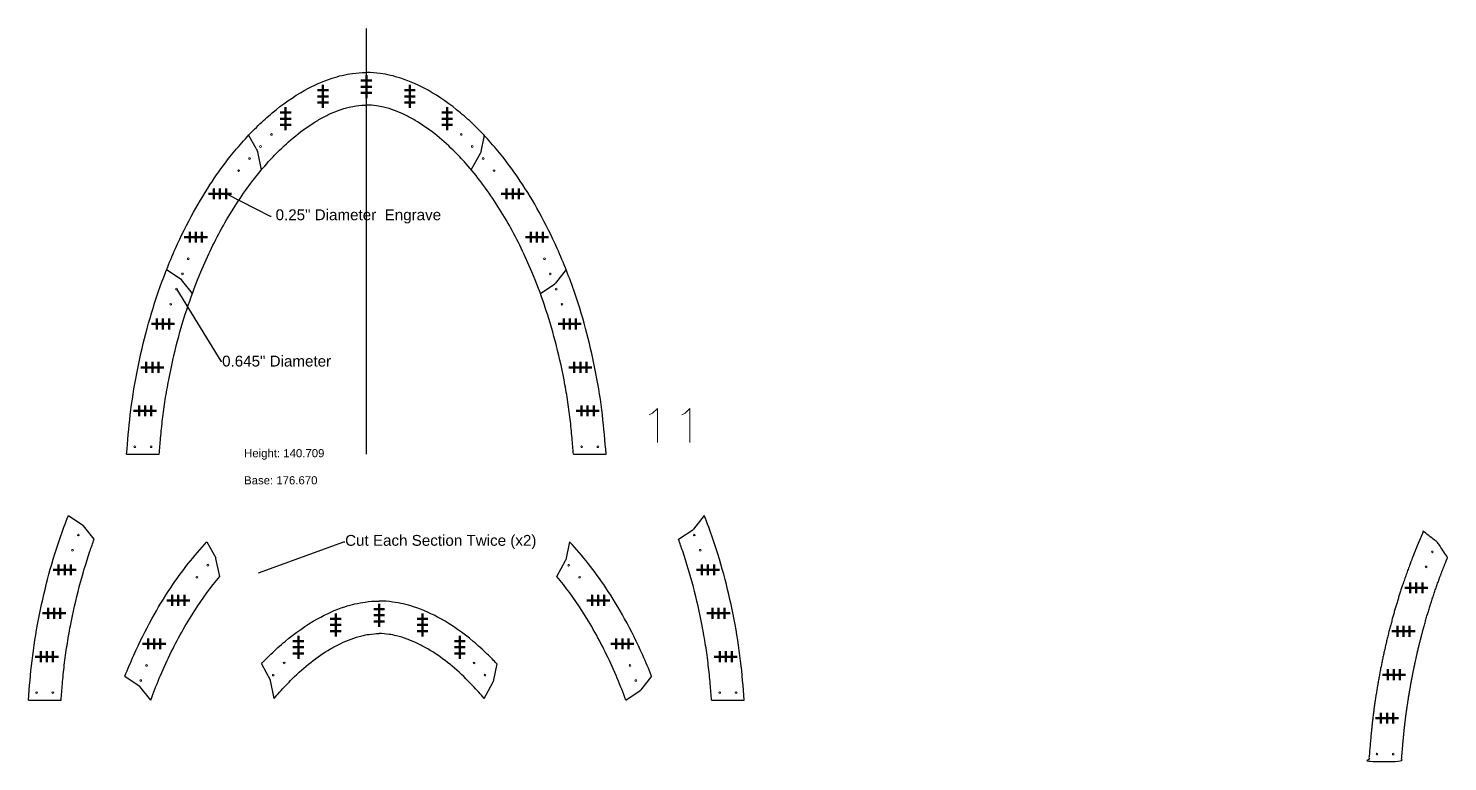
# Model space of a CAD drawing. Header units: inches. Extents: x -241 to 12541, y -1696 to 1281.
# Drawn here: x 2006 to 2529, y -1454 to -1184 of the extents above; entities that cross this region are included whole.
import ezdxf
from ezdxf import colors
from ezdxf.entities.mleader import LeaderData, LeaderLine
from ezdxf.math import Vec2, Vec3

# ---------------------------------------------------------------- set-up
doc = ezdxf.new("R2010")
doc.units = ezdxf.units.IN
doc.header["$MEASUREMENT"] = 0
doc.header["$PDMODE"] = 2
doc.header["$PDSIZE"] = 2
for name, color, linetype, lineweight in [('Annotation', 7, 'Continuous', 9), ('Drilling', 3, 'Continuous', 13), ('Engrave', 4, 'Continuous', 50)]:
    doc.layers.add(name, color=color, linetype=linetype, lineweight=lineweight)
doc.styles.get("Standard").update_dxf_attribs({"font": 'Arial.ttf'})

# ---------------------------------------------------------------- blocks, each defined once
blk = doc.blocks.new('*U1219')
at = {"layer": 'Engrave'}
blk.add_point((0, 0), dxfattribs=at)
blk = doc.blocks.new('*U1220')
at = {"layer": 'Engrave', "color": 0, "linetype": 'ByBlock', "lineweight": -2, "transparency": 16777216}
for p in [(0, 0), (2.25, 0), (4.5, 0)]:
    blk.add_blockref('*U1219', p, dxfattribs=at)
blk = doc.blocks.new('*U1221')
at = {"layer": 'Engrave'}
blk.add_point((0, 0), dxfattribs=at)
blk = doc.blocks.new('*U1222')
at = {"layer": 'Engrave', "color": 0, "linetype": 'ByBlock', "lineweight": -2, "transparency": 16777216}
for p in [(0, 0), (2.25, 0), (4.5, 0)]:
    blk.add_blockref('*U1221', p, dxfattribs=at)
blk = doc.blocks.new('*U1223')
at = {"layer": 'Engrave'}
blk.add_point((0, 0), dxfattribs=at)
blk = doc.blocks.new('*U1224')
at = {"layer": 'Engrave', "color": 0, "linetype": 'ByBlock', "lineweight": -2, "transparency": 16777216}
for p in [(0, 0), (2.25, 0), (4.5, 0)]:
    blk.add_blockref('*U1223', p, dxfattribs=at)
blk = doc.blocks.new('*U1225')
at = {"layer": 'Engrave'}
blk.add_point((0, 0), dxfattribs=at)
blk = doc.blocks.new('*U1226')
at = {"layer": 'Engrave', "color": 0, "linetype": 'ByBlock', "lineweight": -2, "transparency": 16777216}
for p in [(0, 0), (2.25, 0), (4.5, 0)]:
    blk.add_blockref('*U1225', p, dxfattribs=at)
blk = doc.blocks.new('*U1255')
at = {"layer": 'Engrave'}
blk.add_point((0, 0), dxfattribs=at)
blk = doc.blocks.new('*U1256')
at = {"layer": 'Engrave', "color": 0, "linetype": 'ByBlock', "lineweight": -2, "transparency": 16777216}
for p in [(0, 0), (2.25, 0), (4.5, 0)]:
    blk.add_blockref('*U1255', p, dxfattribs=at)
blk = doc.blocks.new('*U1257')
at = {"layer": 'Engrave'}
blk.add_point((0, 0), dxfattribs=at)
blk = doc.blocks.new('*U1258')
at = {"layer": 'Engrave', "color": 0, "linetype": 'ByBlock', "lineweight": -2, "transparency": 16777216}
for p in [(0, 0), (2.25, 0), (4.5, 0)]:
    blk.add_blockref('*U1257', p, dxfattribs=at)
blk = doc.blocks.new('*U1259')
at = {"layer": 'Engrave'}
blk.add_point((0, 0), dxfattribs=at)
blk = doc.blocks.new('*U1260')
at = {"layer": 'Engrave', "color": 0, "linetype": 'ByBlock', "lineweight": -2, "transparency": 16777216}
for p in [(0, 0), (2.25, 0), (4.5, 0)]:
    blk.add_blockref('*U1259', p, dxfattribs=at)
blk = doc.blocks.new('*U1261')
at = {"layer": 'Engrave'}
blk.add_point((0, 0), dxfattribs=at)
blk = doc.blocks.new('*U1262')
at = {"layer": 'Engrave', "color": 0, "linetype": 'ByBlock', "lineweight": -2, "transparency": 16777216}
for p in [(0, 0), (2.25, 0), (4.5, 0)]:
    blk.add_blockref('*U1261', p, dxfattribs=at)
blk = doc.blocks.new('*U1263')
at = {"layer": 'Engrave'}
blk.add_point((0, 0), dxfattribs=at)
blk = doc.blocks.new('*U1264')
at = {"layer": 'Engrave', "color": 0, "linetype": 'ByBlock', "lineweight": -2, "transparency": 16777216}
for p in [(0, 0), (2.25, 0), (4.5, 0)]:
    blk.add_blockref('*U1263', p, dxfattribs=at)
blk = doc.blocks.new('*U1265')
at = {"layer": 'Engrave'}
blk.add_point((0, 0), dxfattribs=at)
blk = doc.blocks.new('*U1266')
at = {"layer": 'Engrave', "color": 0, "linetype": 'ByBlock', "lineweight": -2, "transparency": 16777216}
for p in [(0, 0), (2.25, 0), (4.5, 0)]:
    blk.add_blockref('*U1265', p, dxfattribs=at)
blk = doc.blocks.new('*U1267')
at = {"layer": 'Engrave'}
blk.add_point((0, 0), dxfattribs=at)
blk = doc.blocks.new('*U1268')
at = {"layer": 'Engrave', "color": 0, "linetype": 'ByBlock', "lineweight": -2, "transparency": 16777216}
for p in [(0, 0), (2.25, 0), (4.5, 0)]:
    blk.add_blockref('*U1267', p, dxfattribs=at)
blk = doc.blocks.new('*U1269')
at = {"layer": 'Engrave'}
blk.add_point((0, 0), dxfattribs=at)
blk = doc.blocks.new('*U1270')
at = {"layer": 'Engrave', "color": 0, "linetype": 'ByBlock', "lineweight": -2, "transparency": 16777216}
for p in [(0, 0), (2.25, 0), (4.5, 0)]:
    blk.add_blockref('*U1269', p, dxfattribs=at)
blk = doc.blocks.new('*U1271')
at = {"layer": 'Engrave'}
blk.add_point((0, 0), dxfattribs=at)
blk = doc.blocks.new('*U1272')
at = {"layer": 'Engrave', "color": 0, "linetype": 'ByBlock', "lineweight": -2, "transparency": 16777216}
for p in [(0, 0), (2.25, 0), (4.5, 0)]:
    blk.add_blockref('*U1271', p, dxfattribs=at)
blk = doc.blocks.new('*U1273')
at = {"layer": 'Engrave'}
blk.add_point((0, 0), dxfattribs=at)
blk = doc.blocks.new('*U1274')
at = {"layer": 'Engrave', "color": 0, "linetype": 'ByBlock', "lineweight": -2, "transparency": 16777216}
for p in [(0, 0), (2.25, 0), (4.5, 0)]:
    blk.add_blockref('*U1273', p, dxfattribs=at)
blk = doc.blocks.new('*U1275')
at = {"layer": 'Engrave'}
blk.add_point((0, 0), dxfattribs=at)
blk = doc.blocks.new('*U1276')
at = {"layer": 'Engrave', "color": 0, "linetype": 'ByBlock', "lineweight": -2, "transparency": 16777216}
for p in [(0, 0), (2.25, 0), (4.5, 0)]:
    blk.add_blockref('*U1275', p, dxfattribs=at)
blk = doc.blocks.new('*U1277')
at = {"layer": 'Engrave'}
blk.add_point((0, 0), dxfattribs=at)
blk = doc.blocks.new('*U1278')
at = {"layer": 'Engrave', "color": 0, "linetype": 'ByBlock', "lineweight": -2, "transparency": 16777216}
for p in [(0, 0), (2.25, 0), (4.5, 0)]:
    blk.add_blockref('*U1277', p, dxfattribs=at)
blk = doc.blocks.new('*U1279')
at = {"layer": 'Engrave'}
blk.add_point((0, 0), dxfattribs=at)
blk = doc.blocks.new('*U1280')
at = {"layer": 'Engrave', "color": 0, "linetype": 'ByBlock', "lineweight": -2, "transparency": 16777216}
for p in [(0, 0), (2.25, 0), (4.5, 0)]:
    blk.add_blockref('*U1279', p, dxfattribs=at)
blk = doc.blocks.new('*U1281')
at = {"layer": 'Engrave'}
blk.add_point((0, 0), dxfattribs=at)
blk = doc.blocks.new('*U1282')
at = {"layer": 'Engrave', "color": 0, "linetype": 'ByBlock', "lineweight": -2, "transparency": 16777216}
for p in [(0, 0), (2.25, 0), (4.5, 0)]:
    blk.add_blockref('*U1281', p, dxfattribs=at)
blk = doc.blocks.new('*U1283')
at = {"layer": 'Engrave'}
blk.add_point((0, 0), dxfattribs=at)
blk = doc.blocks.new('*U1284')
at = {"layer": 'Engrave', "color": 0, "linetype": 'ByBlock', "lineweight": -2, "transparency": 16777216}
for p in [(0, 0), (2.25, 0), (4.5, 0)]:
    blk.add_blockref('*U1283', p, dxfattribs=at)
blk = doc.blocks.new('*U1285')
at = {"layer": 'Engrave'}
blk.add_point((0, 0), dxfattribs=at)
blk = doc.blocks.new('*U1286')
at = {"layer": 'Engrave', "color": 0, "linetype": 'ByBlock', "lineweight": -2, "transparency": 16777216}
for p in [(0, 0), (2.25, 0), (4.5, 0)]:
    blk.add_blockref('*U1285', p, dxfattribs=at)
blk = doc.blocks.new('*U1287')
at = {"layer": 'Engrave'}
blk.add_point((0, 0), dxfattribs=at)
blk = doc.blocks.new('*U1288')
at = {"layer": 'Engrave', "color": 0, "linetype": 'ByBlock', "lineweight": -2, "transparency": 16777216}
for p in [(0, 0), (2.25, 0), (4.5, 0)]:
    blk.add_blockref('*U1287', p, dxfattribs=at)
blk = doc.blocks.new('*U1289')
at = {"layer": 'Engrave'}
blk.add_point((0, 0), dxfattribs=at)
blk = doc.blocks.new('*U1290')
at = {"layer": 'Engrave', "color": 0, "linetype": 'ByBlock', "lineweight": -2, "transparency": 16777216}
for p in [(0, 0), (2.25, 0), (4.5, 0)]:
    blk.add_blockref('*U1289', p, dxfattribs=at)
blk = doc.blocks.new('*U1291')
at = {"layer": 'Engrave'}
blk.add_point((0, 0), dxfattribs=at)
blk = doc.blocks.new('*U1292')
at = {"layer": 'Engrave', "color": 0, "linetype": 'ByBlock', "lineweight": -2, "transparency": 16777216}
for p in [(0, 0), (2.25, 0), (4.5, 0)]:
    blk.add_blockref('*U1291', p, dxfattribs=at)
blk = doc.blocks.new('*U1293')
at = {"layer": 'Engrave'}
blk.add_point((0, 0), dxfattribs=at)
blk = doc.blocks.new('*U1294')
at = {"layer": 'Engrave', "color": 0, "linetype": 'ByBlock', "lineweight": -2, "transparency": 16777216}
for p in [(0, 0), (2.25, 0), (4.5, 0)]:
    blk.add_blockref('*U1293', p, dxfattribs=at)
blk = doc.blocks.new('*U1295')
at = {"layer": 'Engrave'}
blk.add_point((0, 0), dxfattribs=at)
blk = doc.blocks.new('*U1296')
at = {"layer": 'Engrave', "color": 0, "linetype": 'ByBlock', "lineweight": -2, "transparency": 16777216}
for p in [(0, 0), (2.25, 0), (4.5, 0)]:
    blk.add_blockref('*U1295', p, dxfattribs=at)
blk = doc.blocks.new('*U1297')
at = {"layer": 'Engrave'}
blk.add_point((0, 0), dxfattribs=at)
blk = doc.blocks.new('*U1298')
at = {"layer": 'Engrave', "color": 0, "linetype": 'ByBlock', "lineweight": -2, "transparency": 16777216}
for p in [(0, 0), (2.25, 0), (4.5, 0)]:
    blk.add_blockref('*U1297', p, dxfattribs=at)
blk = doc.blocks.new('*U1299')
at = {"layer": 'Engrave'}
blk.add_point((0, 0), dxfattribs=at)
blk = doc.blocks.new('*U1300')
at = {"layer": 'Engrave', "color": 0, "linetype": 'ByBlock', "lineweight": -2, "transparency": 16777216}
for p in [(0, 0), (2.25, 0), (4.5, 0)]:
    blk.add_blockref('*U1299', p, dxfattribs=at)
blk = doc.blocks.new('*U1301')
at = {"layer": 'Engrave'}
blk.add_point((0, 0), dxfattribs=at)
blk = doc.blocks.new('*U1302')
at = {"layer": 'Engrave', "color": 0, "linetype": 'ByBlock', "lineweight": -2, "transparency": 16777216}
for p in [(0, 0), (2.25, 0), (4.5, 0)]:
    blk.add_blockref('*U1301', p, dxfattribs=at)
blk = doc.blocks.new('*U1303')
at = {"layer": 'Engrave'}
blk.add_point((0, 0), dxfattribs=at)
blk = doc.blocks.new('*U1304')
at = {"layer": 'Engrave', "color": 0, "linetype": 'ByBlock', "lineweight": -2, "transparency": 16777216}
for p in [(0, 0), (2.25, 0), (4.5, 0)]:
    blk.add_blockref('*U1303', p, dxfattribs=at)
blk = doc.blocks.new('*U1305')
at = {"layer": 'Engrave'}
blk.add_point((0, 0), dxfattribs=at)
blk = doc.blocks.new('*U1306')
at = {"layer": 'Engrave', "color": 0, "linetype": 'ByBlock', "lineweight": -2, "transparency": 16777216}
for p in [(0, 0), (2.25, 0), (4.5, 0)]:
    blk.add_blockref('*U1305', p, dxfattribs=at)
blk = doc.blocks.new('*U1307')
at = {"layer": 'Engrave'}
blk.add_point((0, 0), dxfattribs=at)
blk = doc.blocks.new('*U1308')
at = {"layer": 'Engrave', "color": 0, "linetype": 'ByBlock', "lineweight": -2, "transparency": 16777216}
for p in [(0, 0), (2.25, 0), (4.5, 0)]:
    blk.add_blockref('*U1307', p, dxfattribs=at)
blk = doc.blocks.new('*U1309')
at = {"layer": 'Engrave'}
blk.add_point((0, 0), dxfattribs=at)
blk = doc.blocks.new('*U1310')
at = {"layer": 'Engrave', "color": 0, "linetype": 'ByBlock', "lineweight": -2, "transparency": 16777216}
for p in [(0, 0), (2.25, 0), (4.5, 0)]:
    blk.add_blockref('*U1309', p, dxfattribs=at)
blk = doc.blocks.new('*U1311')
at = {"layer": 'Engrave'}
blk.add_point((0, 0), dxfattribs=at)
blk = doc.blocks.new('*U1312')
at = {"layer": 'Engrave', "color": 0, "linetype": 'ByBlock', "lineweight": -2, "transparency": 16777216}
for p in [(0, 0), (2.25, 0), (4.5, 0)]:
    blk.add_blockref('*U1311', p, dxfattribs=at)
blk = doc.blocks.new('*U1313')
at = {"layer": 'Engrave'}
blk.add_point((0, 0), dxfattribs=at)
blk = doc.blocks.new('*U1314')
at = {"layer": 'Engrave', "color": 0, "linetype": 'ByBlock', "lineweight": -2, "transparency": 16777216}
for p in [(0, 0), (2.25, 0), (4.5, 0)]:
    blk.add_blockref('*U1313', p, dxfattribs=at)

msp = doc.modelspace()

# ---------------------------------------------------------------- linework, layer by layer
for p, q in [((2130.10122, -1340.6088), (2130.10122, -1183.6396)), ((2086.72433, -1223.03059), (2089.95576, -1228.93195)), ((2173.47811, -1223.03059), (2172.10268, -1229.61666)), ((2091.43296, -1235.79388), (2090.05753, -1229.2078)), ((2168.76949, -1235.79388), (2172.00091, -1229.89252)), ((2056.49784, -1272.57053), (2061.80352, -1276.12963)), ((2203.70461, -1272.57053), (2199.7402, -1277.58061)), ((2065.99504, -1281.34965), (2062.03063, -1276.33957)), ((2194.2074, -1281.34965), (2199.51309, -1277.79055)), ((2041.76623, -1340.6088), (2053.80516, -1340.6088)), ((2206.39729, -1340.6088), (2218.43622, -1340.6088)), ((2020.29435, -1363.21497), (2025.60003, -1366.77407)), ((2254.61329, -1363.21497), (2250.64888, -1368.22505)), ((2029.79155, -1371.99409), (2025.82714, -1366.98401)), ((2245.11609, -1371.99409), (2250.42177, -1368.43499)), ((2071.35796, -1372.93417), (2074.58939, -1378.83553)), ((2204.97699, -1372.93417), (2203.60156, -1379.52024)), ((2076.06659, -1385.69746), (2074.69116, -1379.11138)), ((2200.26837, -1385.69746), (2203.49979, -1379.7961)), ((2091.41942, -1417.87467), (2094.65085, -1423.77603)), ((2178.17321, -1417.87467), (2176.79777, -1424.46075)), ((2041.13147, -1422.47411), (2046.43715, -1426.03321)), ((2050.62867, -1431.25323), (2046.66426, -1426.24315)), ((2096.12805, -1430.63796), (2094.75262, -1424.05189)), ((2173.46458, -1430.63796), (2176.69601, -1424.7366)), ((2235.20349, -1422.47411), (2231.23907, -1427.48419)), ((2005.56274, -1431.25324), (2017.60167, -1431.25324)), ((2225.70628, -1431.25323), (2231.01196, -1427.69413)), ((2257.30597, -1431.25323), (2269.34491, -1431.25323))]:
    msp.add_line(p, q)
for points, knots in [([(2041.76623, -1340.6088), (2042.15569, -1335.77428), (2042.95843, -1325.80978), (2045.32046, -1310.94704), (2048.69682, -1295.92928), (2053.32314, -1280.47517), (2059.20429, -1265.4951), (2065.99663, -1251.73048), (2072.80943, -1240.50152), (2080.61376, -1229.6962), (2088.07683, -1221.31741), (2097.2471, -1213.00908), (2106.14154, -1206.68619), (2116.32638, -1202.06478), (2124.03984, -1200.22725), (2128.32506, -1199.90945), (2130.02536, -1199.89995), (2130.10122, -1199.89976)], [0, 0, 0, 0, 22.958299033, 47.31975376, 71.17998255, 95.795913996, 123.628356776, 147.273860736, 168.38927496, 185.733332681, 210.340363405, 221.321845413, 244.302980533, 261.679776806, 273.947663107, 281.626321116, 281.984899769, 281.984899769, 281.984899769, 281.984899769]), ([(2218.43622, -1340.6088), (2218.04676, -1335.77428), (2217.24402, -1325.80978), (2214.88199, -1310.94704), (2211.50563, -1295.92928), (2206.8793, -1280.47517), (2200.99816, -1265.4951), (2194.20582, -1251.73048), (2187.39302, -1240.50152), (2179.58868, -1229.6962), (2172.12562, -1221.31741), (2162.95534, -1213.00908), (2154.0609, -1206.68619), (2143.87607, -1202.06478), (2136.16261, -1200.22725), (2131.87738, -1199.90945), (2130.17709, -1199.89995), (2130.10122, -1199.89976)], [0, 0, 0, 0, 22.958299033, 47.31975376, 71.17998255, 95.795913996, 123.628356776, 147.273860736, 168.38927496, 185.733332681, 210.340363405, 221.321845413, 244.302980533, 261.679776806, 273.947663107, 281.626321116, 281.984899769, 281.984899769, 281.984899769, 281.984899769]), ([(2053.80516, -1340.6088), (2053.96541, -1338.62395), (2054.12568, -1336.66472), (2054.50995, -1332.35737), (2054.74015, -1330.02307), (2055.29263, -1325.31406), (2055.62513, -1322.8991), (2056.38102, -1318.06152), (2056.80408, -1315.64152), (2058.19504, -1308.38245), (2059.27663, -1303.58502), (2061.68792, -1294.41178), (2062.99651, -1290.03004), (2065.87471, -1281.52696), (2067.43808, -1277.39469), (2070.37706, -1270.40067), (2071.68186, -1267.50614), (2074.43557, -1261.82412), (2075.88593, -1259.03507), (2078.94838, -1253.57096), (2080.56205, -1250.89221), (2085.64962, -1243.04321), (2089.35298, -1238.0771), (2094.91481, -1231.80427), (2096.4901, -1230.14101), (2100.30857, -1226.38896), (2102.58264, -1224.36528), (2107.27644, -1220.66595), (2109.69242, -1218.99454), (2113.41924, -1216.80813), (2114.68783, -1216.12881), (2117.22422, -1214.91002), (2118.49424, -1214.3694), (2121.0937, -1213.41487), (2122.42545, -1213.00814), (2124.63261, -1212.47927), (2125.51767, -1212.30772), (2127.63838, -1211.99806), (2128.87597, -1211.90438), (2130.10122, -1211.89982)], [1.528467742, 1.528467742, 1.528467742, 1.528467742, 10.993264247, 10.993264247, 22.627109043, 22.627109043, 34.902077072, 34.902077072, 47.177045101, 47.177045101, 71.726981158, 71.726981158, 94.672465596, 94.672465596, 116.925921918, 116.925921918, 132.934614187, 132.934614187, 148.943306456, 148.943306456, 164.951998725, 164.951998725, 196.969383263, 196.969383263, 209.102439068, 209.102439068, 225.536530446, 225.536530446, 241.970621825, 241.970621825, 250.304345087, 250.304345087, 258.638068349, 258.638068349, 267.400476219, 267.400476219, 273.364575997, 273.364575997, 281.914364848, 281.914364848, 281.914364848, 281.914364848]), ([(2206.39729, -1340.6088), (2206.23703, -1338.62395), (2206.07676, -1336.66472), (2205.6925, -1332.35737), (2205.4623, -1330.02307), (2204.90981, -1325.31406), (2204.57732, -1322.8991), (2203.82143, -1318.06152), (2203.39837, -1315.64152), (2202.0074, -1308.38245), (2200.92582, -1303.58502), (2198.51453, -1294.41178), (2197.20594, -1290.03004), (2194.32774, -1281.52696), (2192.76436, -1277.39469), (2189.82539, -1270.40067), (2188.52058, -1267.50614), (2185.76688, -1261.82412), (2184.31652, -1259.03507), (2181.25407, -1253.57096), (2179.64039, -1250.89221), (2174.55282, -1243.04321), (2170.84946, -1238.0771), (2165.28763, -1231.80427), (2163.71235, -1230.14101), (2159.89387, -1226.38896), (2157.6198, -1224.36528), (2152.926, -1220.66595), (2150.51003, -1218.99454), (2146.7832, -1216.80813), (2145.51462, -1216.12881), (2142.97823, -1214.91002), (2141.70821, -1214.3694), (2139.10875, -1213.41487), (2137.777, -1213.00814), (2135.56984, -1212.47927), (2134.68478, -1212.30772), (2132.56407, -1211.99806), (2131.32647, -1211.90438), (2130.10122, -1211.89982)], [1.528467742, 1.528467742, 1.528467742, 1.528467742, 10.993264247, 10.993264247, 22.627109043, 22.627109043, 34.902077072, 34.902077072, 47.177045101, 47.177045101, 71.726981158, 71.726981158, 94.672465596, 94.672465596, 116.925921918, 116.925921918, 132.934614187, 132.934614187, 148.943306456, 148.943306456, 164.951998725, 164.951998725, 196.969383263, 196.969383263, 209.102439068, 209.102439068, 225.536530446, 225.536530446, 241.970621825, 241.970621825, 250.304345087, 250.304345087, 258.638068349, 258.638068349, 267.400476219, 267.400476219, 273.364575997, 273.364575997, 281.914364848, 281.914364848, 281.914364848, 281.914364848]), ([(2005.56274, -1431.25324), (2005.9522, -1426.41872), (2006.75494, -1416.45423), (2009.11697, -1401.59148), (2012.49333, -1386.57372), (2016.31124, -1373.82008), (2019.16861, -1366.06369), (2020.29435, -1363.21497)], [0, 0, 0, 0, 22.958299033, 47.31975376, 71.17998255, 95.795913996, 110.294093408, 110.294093408, 110.294093408, 110.294093408]), ([(2269.34491, -1431.25323), (2268.95544, -1426.41872), (2268.15271, -1416.45422), (2265.79067, -1401.59148), (2262.41431, -1386.57372), (2258.5964, -1373.82008), (2255.73903, -1366.06369), (2254.61329, -1363.21497)], [0, 0, 0, 0, 22.958299033, 47.31975376, 71.17998255, 95.795913996, 110.294093408, 110.294093408, 110.294093408, 110.294093408]), ([(2017.60167, -1431.25324), (2017.76192, -1429.26839), (2017.92219, -1427.30916), (2018.30646, -1423.00181), (2018.53666, -1420.66751), (2019.08914, -1415.9585), (2019.42164, -1413.54354), (2020.17752, -1408.70597), (2020.60059, -1406.28596), (2021.99155, -1399.02689), (2023.07314, -1394.22946), (2025.48443, -1385.05622), (2026.79302, -1380.67448), (2028.7488, -1374.89652), (2029.26127, -1373.44178), (2029.79155, -1371.99409)], [1.528467742, 1.528467742, 1.528467742, 1.528467742, 10.993264247, 10.993264247, 22.627109043, 22.627109043, 34.902077072, 34.902077072, 47.177045101, 47.177045101, 71.726981158, 71.726981158, 94.672465596, 94.672465596, 102.440319204, 102.440319204, 102.440319204, 102.440319204]), ([(2041.13147, -1422.47411), (2042.16683, -1419.85408), (2045.19447, -1412.64964), (2050.63026, -1401.63406), (2057.44306, -1390.40509), (2064.26316, -1380.96247), (2068.94539, -1375.49689), (2071.35796, -1372.93417)], [110.294093408, 110.294093408, 110.294093408, 110.294093408, 123.628356776, 147.273860736, 168.38927496, 185.733332681, 202.38682004, 202.38682004, 202.38682004, 202.38682004]), ([(2235.20349, -1422.47411), (2234.16812, -1419.85408), (2231.14049, -1412.64964), (2225.7047, -1401.63406), (2218.8919, -1390.40509), (2212.07179, -1380.96247), (2207.38956, -1375.49689), (2204.97699, -1372.93417)], [110.294093408, 110.294093408, 110.294093408, 110.294093408, 123.628356776, 147.273860736, 168.38927496, 185.733332681, 202.38682004, 202.38682004, 202.38682004, 202.38682004]), ([(2257.30597, -1431.25323), (2257.14572, -1429.26839), (2256.98545, -1427.30916), (2256.60118, -1423.0018), (2256.37098, -1420.6675), (2255.8185, -1415.9585), (2255.486, -1413.54354), (2254.73012, -1408.70596), (2254.30706, -1406.28596), (2252.91609, -1399.02689), (2251.8345, -1394.22946), (2249.42322, -1385.05622), (2248.11462, -1380.67448), (2246.15885, -1374.89651), (2245.64637, -1373.44178), (2245.11609, -1371.99409)], [1.528467742, 1.528467742, 1.528467742, 1.528467742, 10.993264247, 10.993264247, 22.627109043, 22.627109043, 34.902077072, 34.902077072, 47.177045101, 47.177045101, 71.726981158, 71.726981158, 94.672465596, 94.672465596, 102.440319204, 102.440319204, 102.440319204, 102.440319204]), ([(2050.62867, -1431.25323), (2051.61755, -1428.55356), (2052.66837, -1425.87837), (2055.01069, -1420.30425), (2056.31549, -1417.40972), (2059.06919, -1411.7277), (2060.51956, -1408.93865), (2063.58201, -1403.47454), (2065.19568, -1400.79579), (2069.7283, -1393.80296), (2072.78307, -1389.61293), (2076.06659, -1385.69746)], [102.440319204, 102.440319204, 102.440319204, 102.440319204, 116.925921918, 116.925921918, 132.934614187, 132.934614187, 148.943306456, 148.943306456, 164.951998725, 164.951998725, 191.730693255, 191.730693255, 191.730693255, 191.730693255]), ([(2225.70628, -1431.25323), (2224.7174, -1428.55356), (2223.66658, -1425.87837), (2221.32427, -1420.30425), (2220.01946, -1417.40972), (2217.26576, -1411.7277), (2215.8154, -1408.93865), (2212.75295, -1403.47454), (2211.13927, -1400.79579), (2206.60665, -1393.80296), (2203.55189, -1389.61293), (2200.26837, -1385.69746)], [102.440319204, 102.440319204, 102.440319204, 102.440319204, 116.925921918, 116.925921918, 132.934614187, 132.934614187, 148.943306456, 148.943306456, 164.951998725, 164.951998725, 191.730693255, 191.730693255, 191.730693255, 191.730693255]), ([(2091.41942, -1417.87467), (2092.57164, -1416.65074), (2095.37936, -1413.79913), (2101.94219, -1407.85316), (2110.83663, -1401.53027), (2121.02147, -1396.90887), (2128.73493, -1395.07134), (2133.02015, -1394.75354), (2134.72045, -1394.74403), (2134.79631, -1394.74384)], [202.38682004, 202.38682004, 202.38682004, 202.38682004, 210.340363405, 221.321845413, 244.302980533, 261.679776806, 273.947663107, 281.626321116, 281.984899769, 281.984899769, 281.984899769, 281.984899769]), ([(2178.17321, -1417.87467), (2177.02098, -1416.65074), (2174.21326, -1413.79913), (2167.65043, -1407.85316), (2158.756, -1401.53027), (2148.57116, -1396.90887), (2140.8577, -1395.07134), (2136.57247, -1394.75354), (2134.87218, -1394.74403), (2134.79631, -1394.74384)], [202.38682004, 202.38682004, 202.38682004, 202.38682004, 210.340363405, 221.321845413, 244.302980533, 261.679776806, 273.947663107, 281.626321116, 281.984899769, 281.984899769, 281.984899769, 281.984899769]), ([(2096.12805, -1430.63796), (2096.7704, -1429.87198), (2097.42151, -1429.11651), (2099.60991, -1426.64835), (2101.18519, -1424.98509), (2105.00366, -1421.23304), (2107.27773, -1419.20937), (2111.97153, -1415.51003), (2114.38751, -1413.83862), (2118.11433, -1411.65222), (2119.38292, -1410.9729), (2121.91931, -1409.7541), (2123.18933, -1409.21348), (2125.78879, -1408.25896), (2127.12054, -1407.85222), (2129.3277, -1407.32335), (2130.21276, -1407.15181), (2132.33347, -1406.84215), (2133.57106, -1406.74847), (2134.79631, -1406.7439)], [191.730693255, 191.730693255, 191.730693255, 191.730693255, 196.969383263, 196.969383263, 209.102439068, 209.102439068, 225.536530446, 225.536530446, 241.970621825, 241.970621825, 250.304345087, 250.304345087, 258.638068349, 258.638068349, 267.400476219, 267.400476219, 273.364575997, 273.364575997, 281.914364848, 281.914364848, 281.914364848, 281.914364848]), ([(2173.46458, -1430.63796), (2172.82223, -1429.87198), (2172.17112, -1429.11651), (2169.98272, -1426.64835), (2168.40744, -1424.98509), (2164.58897, -1421.23304), (2162.31489, -1419.20937), (2157.6211, -1415.51003), (2155.20512, -1413.83862), (2151.47829, -1411.65222), (2150.20971, -1410.9729), (2147.67332, -1409.7541), (2146.4033, -1409.21348), (2143.80384, -1408.25896), (2142.47209, -1407.85222), (2140.26493, -1407.32335), (2139.37987, -1407.15181), (2137.25916, -1406.84215), (2136.02157, -1406.74847), (2134.79631, -1406.7439)], [191.730693255, 191.730693255, 191.730693255, 191.730693255, 196.969383263, 196.969383263, 209.102439068, 209.102439068, 225.536530446, 225.536530446, 241.970621825, 241.970621825, 250.304345087, 250.304345087, 258.638068349, 258.638068349, 267.400476219, 267.400476219, 273.364575997, 273.364575997, 281.914364848, 281.914364848, 281.914364848, 281.914364848])]:
    msp.add_open_spline(points, degree=3, knots=knots)
for points in [[(2090.05753, -1229.2078), (2090.03749, -1229.11186), (2090.00283, -1229.01791), (2089.95576, -1228.93195)], [(2172.00091, -1229.89252), (2172.04799, -1229.80655), (2172.08265, -1229.7126), (2172.10268, -1229.61666)], [(2061.80352, -1276.12963), (2061.88914, -1276.18706), (2061.96666, -1276.25873), (2062.03063, -1276.33957)], [(2199.51309, -1277.79055), (2199.5987, -1277.73312), (2199.67623, -1277.66145), (2199.7402, -1277.58061)], [(2025.60003, -1366.77407), (2025.68565, -1366.8315), (2025.76317, -1366.90317), (2025.82714, -1366.98401)], [(2250.42177, -1368.43499), (2250.50739, -1368.37756), (2250.58491, -1368.30589), (2250.64888, -1368.22505)], [(2074.69116, -1379.11138), (2074.67112, -1379.01544), (2074.63646, -1378.92149), (2074.58939, -1378.83553)], [(2203.49979, -1379.7961), (2203.54687, -1379.71013), (2203.58153, -1379.61618), (2203.60156, -1379.52024)], [(2046.43715, -1426.03321), (2046.52277, -1426.09064), (2046.60029, -1426.1623), (2046.66426, -1426.24315)], [(2094.75262, -1424.05189), (2094.73258, -1423.95595), (2094.69792, -1423.862), (2094.65085, -1423.77603)], [(2176.69601, -1424.7366), (2176.74308, -1424.65063), (2176.77774, -1424.55669), (2176.79777, -1424.46075)], [(2231.01196, -1427.69413), (2231.09758, -1427.6367), (2231.1751, -1427.56503), (2231.23907, -1427.48419)]]:
    msp.add_open_spline(points, degree=3)
msp.add_rational_spline([(2528.51486, -1378.69224), (2528.15108, -1379.56708), (2527.79348, -1380.4447), (2525.93171, -1385.10838), (2524.53515, -1388.94467), (2521.94921, -1396.71672), (2520.75866, -1400.65099), (2518.58815, -1408.56958), (2517.60982, -1412.55421), (2516.29406, -1418.58296), (2515.88043, -1420.60096), (2515.10071, -1424.6522), (2514.73368, -1426.68816), (2514.05665, -1430.71894), (2513.74614, -1432.71523), (2513.18109, -1436.70281), (2512.92684, -1438.69186), (2512.43438, -1443.06816), (2512.20438, -1445.49518), (2511.82418, -1449.91603), (2511.66731, -1451.89525), (2511.51045, -1453.89788), (2507.49823, -1453.89788), (2503.48601, -1453.89788), (2499.47379, -1453.89788), (2499.85976, -1448.96054), (2500.64163, -1438.95899), (2502.88177, -1424.05815), (2505.99929, -1408.95398), (2510.13513, -1393.83491), (2514.76166, -1380.44129), (2518.16714, -1372.26948), (2519.60445, -1369.05301), (2521.29696, -1370.39863), (2522.98947, -1371.74425), (2524.68198, -1373.08986), (2524.76211, -1373.15357), (2524.8316, -1373.22875), (2524.88883, -1373.31363), (2526.09751, -1375.1065), (2527.30618, -1376.89937), (2528.51486, -1378.69224)], [1, 1, 1, 1, 1, 1, 1, 1, 1, 1, 1, 1, 1, 1, 1, 1, 1, 1, 1, 1, 1, 1, 1, 1, 1, 1, 1, 1, 1, 1, 1, 1, 1, 1, 1, 1, 0.992216577777, 0.992216577777, 1, 1, 1, 1], degree=3, knots=[0, 0, 0, 0, 4.7557979, 4.7557979, 25.195940114, 25.195940114, 45.636082328, 45.636082328, 66.076224542, 66.076224542, 76.296295649, 76.296295649, 86.516366756, 86.516366756, 96.564094466, 96.564094466, 106.611822176, 106.611822176, 118.653143267, 118.653143267, 128.196148159, 128.196148159, 128.196148159, 129.196148159, 129.196148159, 129.196148159, 152.638877667, 176.684051503, 200.482668949, 225.627679865, 250.845409217, 267.521619845, 267.521619845, 267.521619845, 268.521619845, 268.521619845, 268.521619845, 268.827533852, 268.827533852, 268.827533852, 269.827533852, 269.827533852, 269.827533852, 269.827533852])
at = {"layer": 'Annotation'}
for points in [[(2234.34445, -1326.14419), (2235.54469, -1325.54406), (2237.34506, -1323.7437), (2237.34506, -1336.34627)], [(2246.3469, -1326.14419), (2247.54714, -1325.54406), (2249.34751, -1323.7437), (2249.34751, -1336.34627)]]:
    msp.add_lwpolyline(points, dxfattribs=at)
at = {"layer": 'Drilling'}
for centre in [(2095.1162, -1222.73781), (2165.08625, -1222.73781), (2091.09116, -1227.18742), (2169.11128, -1227.18742), (2087.06613, -1231.63704), (2173.13632, -1231.63704), (2083.04109, -1236.08666), (2177.16136, -1236.08666), (2064.47233, -1268.55809), (2195.73011, -1268.55809), (2062.32174, -1274.15942), (2197.88071, -1274.15942), (2060.17114, -1279.76076), (2200.0313, -1279.76076), (2058.02055, -1285.36209), (2202.1819, -1285.36209), (2044.78569, -1337.8588), (2050.78569, -1337.8588), (2209.41675, -1337.8588), (2215.41675, -1337.8588), (2023.96765, -1370.4052), (2250.93999, -1370.40519), (2021.81706, -1376.00653), (2253.09058, -1376.00653), (2522.89654, -1376.63797), (2067.67472, -1385.99024), (2071.69976, -1381.54062), (2204.6352, -1381.54062), (2208.66023, -1385.99024), (2520.5703, -1382.16867), (2049.10596, -1418.46167), (2095.78625, -1422.03151), (2099.81129, -1417.58189), (2169.78134, -1417.58189), (2173.80637, -1422.03151), (2227.22899, -1418.46167), (2046.95537, -1424.063), (2229.37959, -1424.063), (2008.5822, -1428.50324), (2014.5822, -1428.50324), (2260.32544, -1428.50323), (2266.32544, -1428.50323), (2502.49212, -1451.14788), (2508.49212, -1451.14788)]:
    msp.add_circle(centre, 0.3225, dxfattribs=at)

# ---------------------------------------------------------------- block references
at = {"layer": 'Engrave', "rotation": 270}
for name, p in [('*U1268', (2130.1088, -1202.89975)), ('*U1266', (2114.10122, -1206.47645)), ('*U1270', (2100.34805, -1214.67943)), ('*U1298', (2134.80389, -1397.74383)), ('*U1296', (2118.79631, -1401.32053)), ('*U1300', (2105.04314, -1409.52351))]:
    msp.add_blockref(name, p, dxfattribs=at)
at = {"layer": 'Engrave', "xscale": -1, "rotation": 90}
for name, p in [('*U1282', (2146.10122, -1206.47645)), ('*U1284', (2159.8544, -1214.67943)), ('*U1302', (2150.79631, -1401.32053)), ('*U1304', (2164.54949, -1409.52351))]:
    msp.add_blockref(name, p, dxfattribs=at)
at = {"layer": 'Engrave'}
for name, p in [('*U1264', (2073.91779, -1244.6088)), ('*U1262', (2065.02347, -1260.6088)), ('*U1260', (2052.89648, -1292.6088)), ('*U1258', (2049.00689, -1308.6088)), ('*U1256', (2046.32506, -1324.6088)), ('*U1290', (2016.69299, -1383.25324)), ('*U1226', (2514.73295, -1389.89788)), ('*U1294', (2058.55142, -1394.51238)), ('*U1288', (2012.8034, -1399.25324)), ('*U1224', (2510.01951, -1405.89788)), ('*U1292', (2049.6571, -1410.51238)), ('*U1286', (2010.12157, -1415.25324)), ('*U1222', (2506.46747, -1421.89788)), ('*U1220', (2503.96707, -1437.89788))]:
    msp.add_blockref(name, p, dxfattribs=at)
at = {"layer": 'Engrave', "xscale": -1}
for name, p in [('*U1280', (2186.28466, -1244.6088)), ('*U1278', (2195.17898, -1260.6088)), ('*U1276', (2207.30597, -1292.6088)), ('*U1274', (2211.19556, -1308.6088)), ('*U1272', (2213.87738, -1324.6088)), ('*U1314', (2258.21465, -1383.25323)), ('*U1308', (2217.78354, -1394.51238)), ('*U1312', (2262.10424, -1399.25323)), ('*U1306', (2226.67786, -1410.51238)), ('*U1310', (2264.78607, -1415.25323))]:
    msp.add_blockref(name, p, dxfattribs=at)

# ---------------------------------------------------------------- texts
at = {"layer": 'Annotation', "insert": (2085.04661, -1338.73072), "char_height": 3, "attachment_point": 1}
msp.add_mtext_dynamic_manual_height_columns('Height: 140.709\\P \\PBase: 176.670', width=45.2101633, gutter_width=1, heights=[0], dxfattribs=at)

# ---------------------------------------------------------------- leaders
at = {"layer": 'Annotation'}
ml = msp.add_multileader_mtext('Standard', dxfattribs=at)
ml.set_content('\\A1; 0.25" Diameter  Engrave', color=256)
ml.set_leader_properties()
ml.build(insert=Vec2(0, 0))
ml.multileader.update_dxf_attribs({"text_right_attachment_type": 6, "dogleg_length": 0.36, "arrow_head_size": 0.18})
ctx = ml.context
ctx.base_point, ctx.arrow_head_size, ctx.landing_gap_size, ctx.plane_origin = Vec3(2095.01429, -1252.92709), 0.18, 0.09, Vec3(2219.02659, -1291.57557)
ctx.right_attachment = 6
notes = []
notes.append((ctx, [(1, (1, 1, 0), (2094.65429, -1252.92709), (1, 0), 0.36, [(0, [(2078.41779, -1244.6088)], 0, [])])]))
ctx.mtext.insert, ctx.mtext.flow_direction = Vec3(2095.10429, -1250.3541), 5
ml = msp.add_multileader_mtext('Standard', dxfattribs=at)
ml.set_content('\\A1;0.645" Diameter', color=256)
ml.set_leader_properties()
ml.build(insert=Vec2(0, 0))
ml.multileader.update_dxf_attribs({"text_right_attachment_type": 6, "dogleg_length": 0.36, "arrow_head_size": 0.18})
ctx = ml.context
ctx.base_point, ctx.arrow_head_size, ctx.landing_gap_size, ctx.plane_origin = Vec3(2076.85452, -1306.32108), 0.18, 0.09, Vec3(2202.0433, -1327.02364)
ctx.right_attachment = 6
notes.append((ctx, [(1, (1, 1, 0), (2076.49452, -1306.32108), (1, 0), 0.36, [(0, [(2060.17114, -1279.76076)], 0, [])])]))
ctx.mtext.insert, ctx.mtext.flow_direction = Vec3(2076.94452, -1304.2938), 5
ml = msp.add_multileader_mtext('Standard', dxfattribs=at)
ml.set_content('\\A1;Cut Each Section Twice (x2) ', color=256)
ml.set_leader_properties()
ml.build(insert=Vec2(0, 0))
ml.multileader.update_dxf_attribs({"text_right_attachment_type": 6, "dogleg_length": 0.36, "arrow_head_size": 0.18})
ctx = ml.context
ctx.base_point, ctx.arrow_head_size, ctx.landing_gap_size, ctx.plane_origin = Vec3(2122.18263, -1372.92318), 0.18, 0.09, Vec3(2257.72176, -1408.16257)
ctx.right_attachment = 6
notes.append((ctx, [(1, (1, 1, 0), (2121.82263, -1372.92318), (1, 0), 0.36, [(0, [(2090.15002, -1384.38089)], 0, [])])]))
ctx.mtext.insert, ctx.mtext.flow_direction = Vec3(2122.27263, -1370.37748), 5
for ctx, leaders in notes:
    for number, flags, end, landing, length, lines in leaders:
        leader = LeaderData()
        leader.index, (leader.has_last_leader_line, leader.has_dogleg_vector, leader.attachment_direction) = number, flags
        leader.last_leader_point, leader.dogleg_vector, leader.dogleg_length = Vec3(end), Vec3(landing), length
        for number, points, colour, breaks in lines:
            line = LeaderLine()
            line.index, line.vertices, line.color, line.breaks = number, Vec3.list(points), colors.encode_raw_color(colour), breaks
            leader.lines.append(line)
        ctx.leaders.append(leader)

doc.saveas('drawing.dxf')
